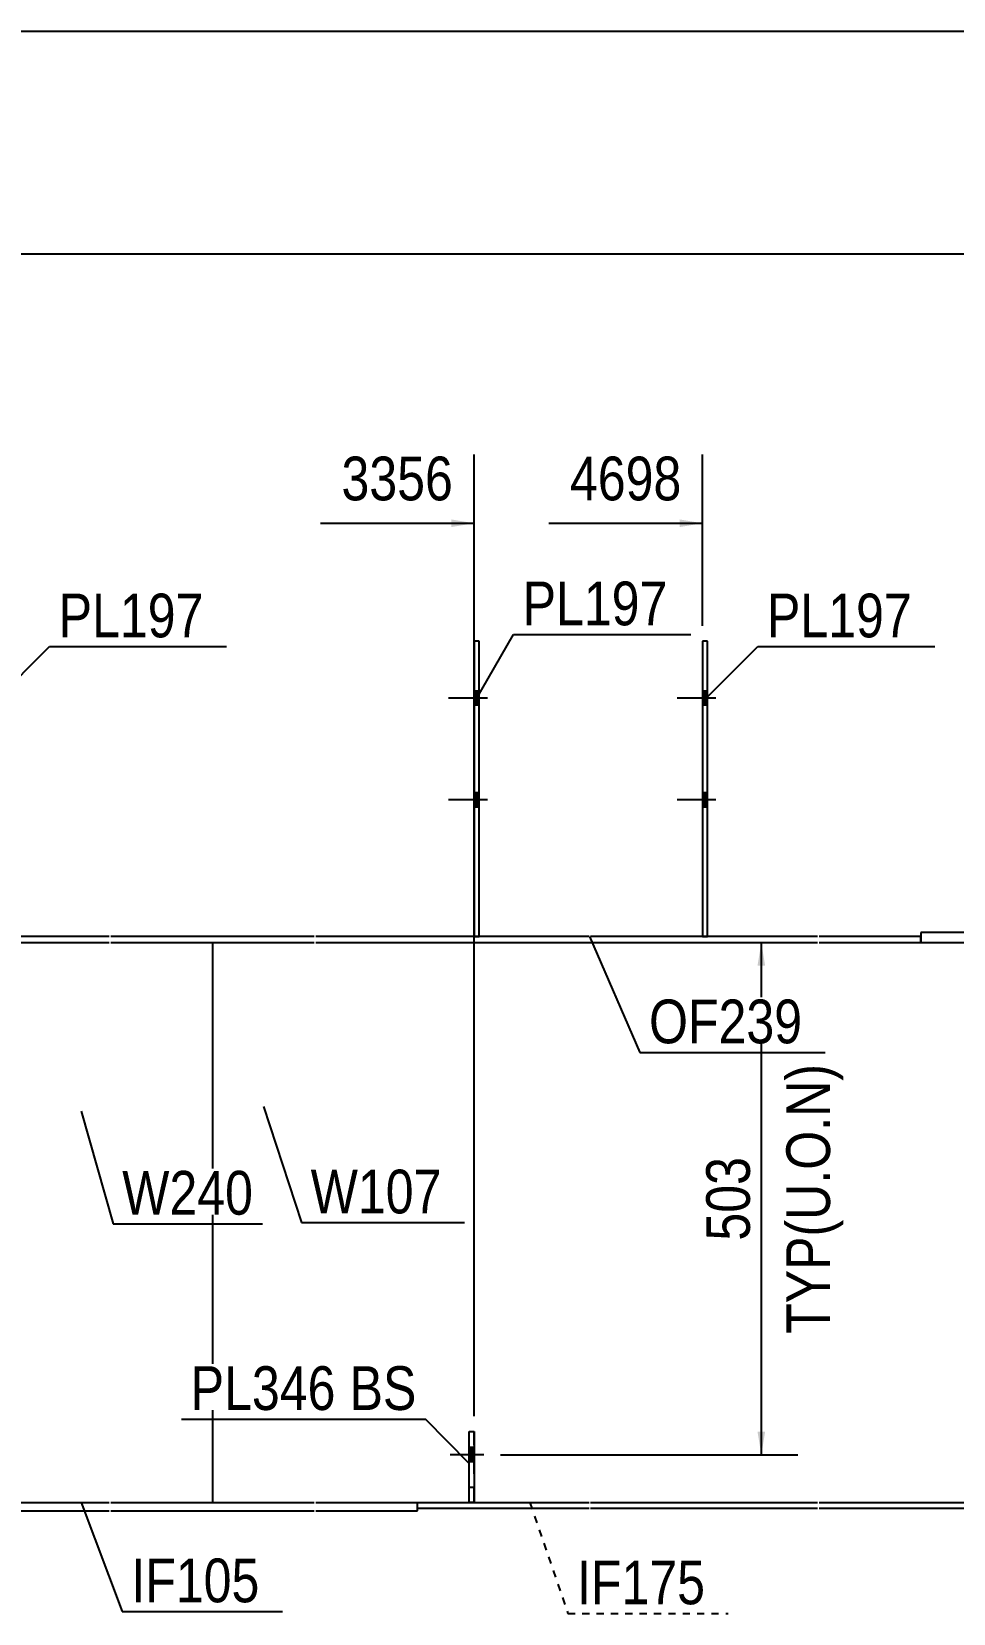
# Model space of a CAD drawing. Header units: millimetres. Extents: x -28 to 375, y -199 to 78.
# Drawn here: x 72.7 to 133.1, y -25.6 to 78 of the extents above; entities that cross this region are included whole.
import ezdxf

# ---------------------------------------------------------------- set-up
doc = ezdxf.new("R2010")
doc.units = ezdxf.units.MM
for name, pattern in [('DXK_LINE_DOT1', [1.8814, 0.9407, -0.9407]), ('DXK_LINE_DOT2', [3.9198, 1.9599, -1.9599]), ('DXK_LINE_DOT4', [0.9408, 0.4704, -0.4704])]:
    doc.linetypes.add(name, pattern=pattern)
doc.styles.add('Arial Narrow', font='ARIALN.TTF', dxfattribs={"height": 0.2})

# ---------------------------------------------------------------- blocks, each defined once
blk = doc.blocks.new('Unknown-623588090-1210')
at = {"color": 5, "linetype": 'Continuous'}
blk.add_line((374.82, 77.98), (-25.18, 77.98), dxfattribs=at)
blk = doc.blocks.new('Part-623588090-1601 - 1528')
at = {"color": 2, "linetype": 'Continuous'}
for p, q in [((97.95, -18.73), (97.95, -18.33)), ((97.95, -18.33), (109.19, -18.33)), ((109.29, -18.33), (124.16, -18.33)), ((124.26, -18.33), (137.59, -18.33)), ((137.69, -18.33), (152.76, -18.33)), ((152.86, -18.33), (163.95, -18.33)), ((163.95, -18.33), (163.95, -18.73)), ((109.19, -18.73), (97.95, -18.73)), ((124.16, -18.73), (109.29, -18.73)), ((137.59, -18.73), (124.26, -18.73)), ((152.76, -18.73), (137.69, -18.73)), ((163.95, -18.73), (152.86, -18.73))]:
    blk.add_line(p, q, dxfattribs=at)
blk = doc.blocks.new('Part-623588090-1557 - 1528')
at = {"color": 2, "linetype": 'Continuous'}
for p, q in [((16.67, 18.73), (0, 18.73)), ((62.78, 18.73), (16.77, 18.73)), ((77.75, 18.73), (62.88, 18.73)), ((91.18, 18.73), (77.85, 18.73)), ((109.19, 18.73), (91.28, 18.73)), ((124.16, 18.73), (109.29, 18.73)), ((130.93, 18.73), (124.26, 18.73)), ((130.93, 18.33), (130.93, 18.73)), ((0, 18.33), (16.67, 18.33)), ((16.77, 18.33), (62.78, 18.33)), ((62.88, 18.33), (77.75, 18.33)), ((77.85, 18.33), (91.18, 18.33)), ((91.28, 18.33), (109.19, 18.33)), ((109.29, 18.33), (124.16, 18.33)), ((124.26, 18.33), (130.93, 18.33))]:
    blk.add_line(p, q, dxfattribs=at)
at = {"color": 7, "linetype": 'DXK_LINE_DOT1'}
blk.add_line((0, 18.73), (0, 18.33), dxfattribs=at)
blk = doc.blocks.new('Part-623588090-1579 - 1528')
at = {"color": 2, "linetype": 'Continuous'}
for p, q in [((130.93, 19), (130.93, 18.33)), ((137.59, 19), (130.93, 19)), ((152.76, 19), (137.69, 19)), ((198.88, 19), (152.86, 19)), ((214.04, 19), (198.98, 19)), ((229.01, 19), (214.14, 19)), ((235.78, 19), (229.11, 19)), ((130.93, 18.33), (137.59, 18.33)), ((137.69, 18.33), (152.76, 18.33)), ((152.86, 18.33), (198.88, 18.33)), ((198.98, 18.33), (214.04, 18.33)), ((214.14, 18.33), (229.01, 18.33)), ((229.11, 18.33), (235.78, 18.33))]:
    blk.add_line(p, q, dxfattribs=at)
at = {"color": 7, "linetype": 'DXK_LINE_DOT1'}
blk.add_line((235.78, 18.33), (235.78, 19), dxfattribs=at)
blk = doc.blocks.new('Part-623588090-1628 - 1528')
at = {"color": 2, "linetype": 'Continuous'}
for p, q in [((0, -18.33), (16.67, -18.33)), ((16.77, -18.33), (62.78, -18.33)), ((62.88, -18.33), (77.75, -18.33)), ((77.85, -18.33), (91.18, -18.33)), ((91.28, -18.33), (97.95, -18.33)), ((97.95, -18.87), (97.95, -18.33)), ((0, -18.87), (16.67, -18.87)), ((16.77, -18.87), (62.78, -18.87)), ((62.88, -18.87), (77.75, -18.87)), ((77.85, -18.87), (91.18, -18.87)), ((91.28, -18.87), (97.95, -18.87))]:
    blk.add_line(p, q, dxfattribs=at)
at = {"color": 7, "linetype": 'DXK_LINE_DOT1'}
blk.add_line((0, -18.87), (0, -18.33), dxfattribs=at)
blk = doc.blocks.new('Part-623588090-1650 - 1528')
at = {"color": 2, "linetype": 'Continuous'}
blk.add_line((84.52, 18.33), (84.52, -18.33), dxfattribs=at)
at = {"color": 7, "linetype": 'DXK_LINE_DOT1'}
for p, q in [((84.52, 18.33), (91.18, 18.33)), ((91.28, 18.33), (109.19, 18.33)), ((109.29, 18.33), (124.16, 18.33)), ((124.26, 18.33), (137.59, 18.33)), ((84.52, -18.33), (91.18, -18.33)), ((91.28, -18.33), (109.19, -18.33)), ((109.29, -18.33), (124.16, -18.33)), ((124.26, -18.33), (137.59, -18.33))]:
    blk.add_line(p, q, dxfattribs=at)
blk = doc.blocks.new('Bolt-623588090-2246 - 1528')
at = {"linetype": 'Continuous'}
blk.add_hatch(color=3, dxfattribs=at).paths.add_polyline_path([(101.66, -15.67), (101.66, -14.73), (101.33, -14.73), (101.33, -15.67)])
at = {"color": 3, "linetype": 'Continuous'}
for p, q in [((102.29, -15.2), (100.09, -15.2)), ((101.66, -14.73), (101.33, -14.73)), ((101.66, -15.67), (101.33, -15.67))]:
    blk.add_line(p, q, dxfattribs=at)
blk = doc.blocks.new('Part-623588090-1888 - 1528')
at = {"color": 2, "linetype": 'Continuous'}
for p, q in [((101.99, 38.07), (101.66, 38.07)), ((101.66, 38.07), (101.66, 18.73)), ((101.99, 18.73), (101.99, 38.07))]:
    blk.add_line(p, q, dxfattribs=at)
at = {"color": 7, "linetype": 'DXK_LINE_DOT1'}
blk.add_line((101.66, 18.73), (101.99, 18.73), dxfattribs=at)
blk = doc.blocks.new('Part-623588090-1937 - 1528')
at = {"color": 2, "linetype": 'Continuous'}
for p, q in [((116.96, 38.07), (116.63, 38.07)), ((116.63, 38.07), (116.63, 18.73)), ((116.96, 18.73), (116.96, 38.07))]:
    blk.add_line(p, q, dxfattribs=at)
at = {"color": 7, "linetype": 'DXK_LINE_DOT1'}
blk.add_line((116.63, 18.73), (116.96, 18.73), dxfattribs=at)
blk = doc.blocks.new('Part-623588090-2062 - 1528')
at = {"color": 7, "linetype": 'DXK_LINE_DOT1'}
for p, q in [((101.33, -18.33), (101.33, -13.67)), ((101.33, -13.67), (101.66, -13.67)), ((101.66, -18.33), (101.66, -13.67)), ((101.33, -17.33), (101.66, -17.33)), ((101.66, -18.33), (101.33, -18.33))]:
    blk.add_line(p, q, dxfattribs=at)
blk = doc.blocks.new('Part-623588090-2067 - 1528')
at = {"color": 2, "linetype": 'Continuous'}
for p, q in [((101.33, -18.33), (101.33, -13.67)), ((101.33, -13.67), (101.66, -13.67)), ((101.66, -13.67), (101.66, -18.33))]:
    blk.add_line(p, q, dxfattribs=at)
blk = doc.blocks.new('Part-623588090-2149 - 1528')
at = {"color": 7, "linetype": 'DXK_LINE_DOT1'}
for p, q in [((0, 18.33), (0, -18.33)), ((0, 18.33), (16.67, 18.33)), ((16.77, 18.33), (62.78, 18.33)), ((62.88, 18.33), (77.75, 18.33)), ((77.85, 18.33), (84.52, 18.33)), ((0, -18.33), (16.67, -18.33)), ((16.77, -18.33), (62.78, -18.33)), ((62.88, -18.33), (77.75, -18.33)), ((77.85, -18.33), (84.52, -18.33))]:
    blk.add_line(p, q, dxfattribs=at)
at = {"color": 2, "linetype": 'Continuous'}
blk.add_line((84.52, 18.33), (84.52, -18.33), dxfattribs=at)
blk = doc.blocks.new('Bolt-623588090-2247 - 1528')
at = {"color": 3, "linetype": 'DXK_LINE_DOT2'}
for p, q in [((102.29, -15.2), (100.09, -15.2)), ((101.66, -14.73), (101.33, -14.73)), ((101.66, -15.67), (101.33, -15.67))]:
    blk.add_line(p, q, dxfattribs=at)
blk = doc.blocks.new('Bolt-623588090-2254 - 1528')
at = {"linetype": 'Continuous'}
for points in [[(116.96, 33.87), (116.96, 34.8), (116.63, 34.8), (116.63, 33.87)], [(116.96, 33.87), (116.96, 34.8), (116.63, 34.8), (116.63, 33.87)], [(116.96, 27.2), (116.96, 28.13), (116.63, 28.13), (116.63, 27.2)], [(116.96, 27.2), (116.96, 28.13), (116.63, 28.13), (116.63, 27.2)]]:
    blk.add_hatch(color=3, dxfattribs=at).paths.add_polyline_path(points)
at = {"color": 3, "linetype": 'Continuous'}
for p, q in [((117.49, 34.33), (114.96, 34.33)), ((117.49, 34.33), (114.96, 34.33)), ((116.96, 34.8), (116.63, 34.8)), ((116.96, 34.8), (116.63, 34.8)), ((116.96, 33.87), (116.63, 33.87)), ((116.96, 33.87), (116.63, 33.87)), ((116.96, 28.13), (116.63, 28.13)), ((116.96, 28.13), (116.63, 28.13)), ((117.49, 27.67), (114.96, 27.67)), ((117.49, 27.67), (114.96, 27.67)), ((116.96, 27.2), (116.63, 27.2)), ((116.96, 27.2), (116.63, 27.2))]:
    blk.add_line(p, q, dxfattribs=at)
blk = doc.blocks.new('Bolt-623588090-2257 - 1528')
at = {"linetype": 'Continuous'}
for points in [[(101.99, 33.87), (101.99, 34.8), (101.66, 34.8), (101.66, 33.87)], [(101.99, 33.87), (101.99, 34.8), (101.66, 34.8), (101.66, 33.87)], [(101.99, 27.2), (101.99, 28.13), (101.66, 28.13), (101.66, 27.2)], [(101.99, 27.2), (101.99, 28.13), (101.66, 28.13), (101.66, 27.2)]]:
    blk.add_hatch(color=3, dxfattribs=at).paths.add_polyline_path(points)
at = {"color": 3, "linetype": 'Continuous'}
for p, q in [((102.53, 34.33), (99.99, 34.33)), ((102.53, 34.33), (99.99, 34.33)), ((101.99, 34.8), (101.66, 34.8)), ((101.99, 34.8), (101.66, 34.8)), ((101.99, 33.87), (101.66, 33.87)), ((101.99, 33.87), (101.66, 33.87)), ((101.99, 28.13), (101.66, 28.13)), ((101.99, 28.13), (101.66, 28.13)), ((102.53, 27.67), (99.99, 27.67)), ((102.53, 27.67), (99.99, 27.67)), ((101.99, 27.2), (101.66, 27.2)), ((101.99, 27.2), (101.66, 27.2))]:
    blk.add_line(p, q, dxfattribs=at)
blk = doc.blocks.new('StraightDimension-623588090-6209 - 1528')
at = {"linetype": 'Continuous'}
blk.add_hatch(color=7, dxfattribs=at).paths.add_polyline_path([(100.16, 46.04), (101.66, 45.79), (100.16, 45.54)])
at = {"color": 7, "linetype": 'Continuous'}
for p, q in [((101.66, -12.67), (101.66, 50.29)), ((91.6, 45.79), (101.66, 45.79))]:
    blk.add_line(p, q, dxfattribs=at)
at = {"color": 0}
blk.add_wipeout([(100.88, 46.69), (100.88, 50.89), (92.37, 50.89), (92.37, 46.69)], dxfattribs=at)
at = {"color": 3, "style": 'Arial Narrow'}
blk.add_text('3356', height=2.863, dxfattribs=at).set_placement((92.97, 47.29))
blk = doc.blocks.new('StraightDimension-623588090-6208 - 1528')
at = {"linetype": 'Continuous'}
blk.add_hatch(color=7, dxfattribs=at).paths.add_polyline_path([(115.13, 46.04), (116.63, 45.79), (115.13, 45.54)])
at = {"color": 7, "linetype": 'Continuous'}
for p, q in [((116.63, 39.07), (116.63, 50.29)), ((106.56, 45.79), (116.63, 45.79))]:
    blk.add_line(p, q, dxfattribs=at)
at = {"color": 0}
blk.add_wipeout([(115.85, 46.69), (115.85, 50.89), (107.34, 50.89), (107.34, 46.69)], dxfattribs=at)
at = {"color": 3, "style": 'Arial Narrow'}
blk.add_text('4698', height=2.863, dxfattribs=at).set_placement((107.94, 47.29))
blk = doc.blocks.new('StraightDimension-623588090-2626 - 1528')
at = {"linetype": 'Continuous'}
for points in [[(120.23, 16.83), (120.48, 18.33), (120.73, 16.83)], [(120.73, -13.7), (120.48, -15.2), (120.23, -13.7)]]:
    blk.add_hatch(color=7, dxfattribs=at).paths.add_polyline_path(points)
at = {"color": 7, "linetype": 'Continuous'}
for p, q in [((103.39, 18.33), (122.88, 18.33)), ((120.48, -15.2), (120.48, 18.33)), ((103.38, -15.2), (122.88, -15.2))]:
    blk.add_line(p, q, dxfattribs=at)
at = {"color": 0, "linetype": 'Continuous'}
blk.add_wipeout([(125.58, 11.02), (121.38, 11.02), (121.38, -7.89), (125.58, -7.89)], dxfattribs=at)
at = {"color": 3, "linetype": 'Continuous', "style": 'Arial Narrow'}
blk.add_text('TYP(U.O.N)', height=2.863, rotation=90.0002, dxfattribs=at).set_placement((124.98, -7.29))
at = {"color": 0}
blk.add_wipeout([(120.33, 4.91), (116.13, 4.91), (116.13, -1.78), (120.33, -1.78)], dxfattribs=at)
at = {"color": 3, "style": 'Arial Narrow'}
blk.add_text('503', height=2.863, rotation=90.0002, dxfattribs=at).set_placement((119.73, -1.18))
blk = doc.blocks.new('StraightDimension-623588090-2907 - 1528')
at = {"color": 7, "linetype": 'Continuous'}
blk.add_line((-1.33, 63.44), (348.48, 63.44), dxfattribs=at)
blk = doc.blocks.new('Mark-623588090-1553 - 1528')
at = {"color": 7, "linetype": 'Continuous'}
for p, q in [((109.21, 18.73), (112.52, 11.14)), ((112.52, 11.14), (124.66, 11.14))]:
    blk.add_line(p, q, dxfattribs=at)
at = {"color": 0}
blk.add_wipeout([(123.16, 11.74), (123.16, 14.74), (113.12, 14.74), (113.12, 11.74)], dxfattribs=at)
blk.add_wipeout([(123.16, 11.74), (123.16, 14.74), (113.12, 14.74), (113.12, 11.74)], dxfattribs=at)
at = {"color": 3, "style": 'Arial Narrow'}
blk.add_text('OF239', height=2.863, dxfattribs=at).set_placement((113.12, 11.74))
blk = doc.blocks.new('Mark-623588090-1597 - 1528')
at = {"color": 7, "linetype": 'DXK_LINE_DOT4'}
for p, q in [((105.3, -18.33), (107.8, -25.59)), ((107.8, -25.59), (118.3, -25.59))]:
    blk.add_line(p, q, dxfattribs=at)
at = {"color": 0}
blk.add_wipeout([(116.8, -24.99), (116.8, -21.99), (108.4, -21.99), (108.4, -24.99)], dxfattribs=at)
blk.add_wipeout([(116.8, -24.99), (116.8, -21.99), (108.4, -21.99), (108.4, -24.99)], dxfattribs=at)
at = {"color": 3, "style": 'Arial Narrow'}
blk.add_text('IF175', height=2.863, dxfattribs=at).set_placement((108.4, -24.99))
blk = doc.blocks.new('Mark-623588090-1928 - 1528')
at = {"color": 7, "linetype": 'Continuous'}
for p, q in [((70.3, 34.18), (73.84, 37.72)), ((73.84, 37.72), (85.44, 37.72))]:
    blk.add_line(p, q, dxfattribs=at)
at = {"color": 0}
blk.add_wipeout([(83.94, 38.32), (83.94, 41.32), (74.44, 41.32), (74.44, 38.32)], dxfattribs=at)
blk.add_wipeout([(83.94, 38.32), (83.94, 41.32), (74.44, 41.32), (74.44, 38.32)], dxfattribs=at)
at = {"color": 3, "style": 'Arial Narrow'}
blk.add_text('PL197', height=2.863, dxfattribs=at).set_placement((74.44, 38.32))
blk = doc.blocks.new('Mark-623588090-1624 - 1528')
at = {"color": 7, "linetype": 'Continuous'}
for p, q in [((75.92, -18.33), (78.6, -25.46)), ((78.6, -25.46), (89.1, -25.46))]:
    blk.add_line(p, q, dxfattribs=at)
at = {"color": 0}
blk.add_wipeout([(87.6, -24.86), (87.6, -21.86), (79.2, -21.86), (79.2, -24.86)], dxfattribs=at)
blk.add_wipeout([(87.6, -24.86), (87.6, -21.86), (79.2, -21.86), (79.2, -24.86)], dxfattribs=at)
at = {"color": 3, "style": 'Arial Narrow'}
blk.add_text('IF105', height=2.863, dxfattribs=at).set_placement((79.2, -24.86))
blk = doc.blocks.new('Mark-623588090-1646 - 1528')
at = {"color": 7, "linetype": 'Continuous'}
for p, q in [((87.87, 7.6), (90.35, 0)), ((90.35, 0), (101.04, 0))]:
    blk.add_line(p, q, dxfattribs=at)
at = {"color": 0}
blk.add_wipeout([(99.54, 0.6), (99.54, 3.6), (90.95, 3.6), (90.95, 0.6)], dxfattribs=at)
blk.add_wipeout([(99.54, 0.6), (99.54, 3.6), (90.95, 3.6), (90.95, 0.6)], dxfattribs=at)
at = {"color": 3, "style": 'Arial Narrow'}
blk.add_text('W107', height=2.863, dxfattribs=at).set_placement((90.95, 0.6))
blk = doc.blocks.new('Mark-623588090-1884 - 1528')
at = {"color": 7, "linetype": 'Continuous'}
for p, q in [((101.74, 34.18), (104.24, 38.51)), ((104.24, 38.51), (115.85, 38.51))]:
    blk.add_line(p, q, dxfattribs=at)
at = {"color": 0}
blk.add_wipeout([(114.35, 39.11), (114.35, 42.11), (104.84, 42.11), (104.84, 39.11)], dxfattribs=at)
blk.add_wipeout([(114.35, 39.11), (114.35, 42.11), (104.84, 42.11), (104.84, 39.11)], dxfattribs=at)
at = {"color": 3, "style": 'Arial Narrow'}
blk.add_text('PL197', height=2.863, dxfattribs=at).set_placement((104.84, 39.11))
blk = doc.blocks.new('Mark-623588090-1933 - 1528')
at = {"color": 7, "linetype": 'Continuous'}
for p, q in [((116.71, 34.18), (120.25, 37.72)), ((120.25, 37.72), (131.85, 37.72))]:
    blk.add_line(p, q, dxfattribs=at)
at = {"color": 0}
blk.add_wipeout([(130.35, 38.32), (130.35, 41.32), (120.85, 41.32), (120.85, 38.32)], dxfattribs=at)
blk.add_wipeout([(130.35, 38.32), (130.35, 41.32), (120.85, 41.32), (120.85, 38.32)], dxfattribs=at)
at = {"color": 3, "style": 'Arial Narrow'}
blk.add_text('PL197', height=2.863, dxfattribs=at).set_placement((120.85, 38.32))
blk = doc.blocks.new('Mark-623588090-2145 - 1528')
at = {"color": 7, "linetype": 'Continuous'}
for p, q in [((75.92, 7.3), (78, -0.08)), ((78, -0.08), (87.79, -0.08))]:
    blk.add_line(p, q, dxfattribs=at)
at = {"color": 0}
blk.add_wipeout([(87.19, 0.52), (87.19, 3.52), (78.6, 3.52), (78.6, 0.52)], dxfattribs=at)
blk.add_wipeout([(87.19, 0.52), (87.19, 3.52), (78.6, 3.52), (78.6, 0.52)], dxfattribs=at)
at = {"color": 3, "style": 'Arial Narrow'}
blk.add_text('W240', height=2.863, dxfattribs=at).set_placement((78.6, 0.52))
blk = doc.blocks.new('MarkSet-623588090-2936 - 1528')
at = {"color": 7, "linetype": 'Continuous'}
for p in [(82.49, -12.87), (101.33, -15.78)]:
    blk.add_line(p, (98.48, -12.87), dxfattribs=at)
at = {"color": 0}
for points in [[(92.6, -12.27), (92.6, -9.27), (83.09, -9.27), (83.09, -12.27)], [(97.88, -12.27), (97.88, -9.27), (93.5, -9.27), (93.5, -12.27)]]:
    blk.add_wipeout(points, dxfattribs=at)
for points in [[(92.6, -12.27), (92.6, -9.27), (83.09, -9.27), (83.09, -12.27)], [(97.88, -12.27), (97.88, -9.27), (93.5, -9.27), (93.5, -12.27)]]:
    blk.add_wipeout(points, dxfattribs=at)
at = {"color": 3, "style": 'Arial Narrow'}
for s, p in [('PL346', (83.09, -12.27)), ('BS', (93.5, -12.27))]:
    blk.add_text(s, height=2.863, dxfattribs=at).set_placement(p)

msp = doc.modelspace()

# ---------------------------------------------------------------- block references
for name in ['Unknown-623588090-1210', 'Part-623588090-1888 - 1528', 'Part-623588090-1937 - 1528', 'Bolt-623588090-2257 - 1528', 'Bolt-623588090-2254 - 1528', 'Part-623588090-1557 - 1528', 'Part-623588090-1579 - 1528', 'Part-623588090-2149 - 1528', 'Part-623588090-1650 - 1528', 'Part-623588090-2062 - 1528', 'Part-623588090-2067 - 1528', 'Bolt-623588090-2246 - 1528', 'Bolt-623588090-2247 - 1528', 'Part-623588090-1628 - 1528', 'Part-623588090-1601 - 1528']:
    msp.add_blockref(name, (0, 0))

# ---------------------------------------------------------------- next in the draw order: block references
for name in ['StraightDimension-623588090-6209 - 1528', 'StraightDimension-623588090-6208 - 1528', 'StraightDimension-623588090-2626 - 1528', 'Mark-623588090-1624 - 1528', 'Mark-623588090-1597 - 1528']:
    msp.add_blockref(name, (0, 0))

# ---------------------------------------------------------------- next in the draw order: block references
for name in ['StraightDimension-623588090-2907 - 1528', 'Mark-623588090-1553 - 1528', 'Mark-623588090-1646 - 1528', 'MarkSet-623588090-2936 - 1528']:
    msp.add_blockref(name, (0, 0))

# ---------------------------------------------------------------- next in the draw order: block references
for name in ['Mark-623588090-1884 - 1528', 'Mark-623588090-1928 - 1528', 'Mark-623588090-1933 - 1528', 'Mark-623588090-2145 - 1528']:
    msp.add_blockref(name, (0, 0))

doc.saveas('drawing.dxf')
